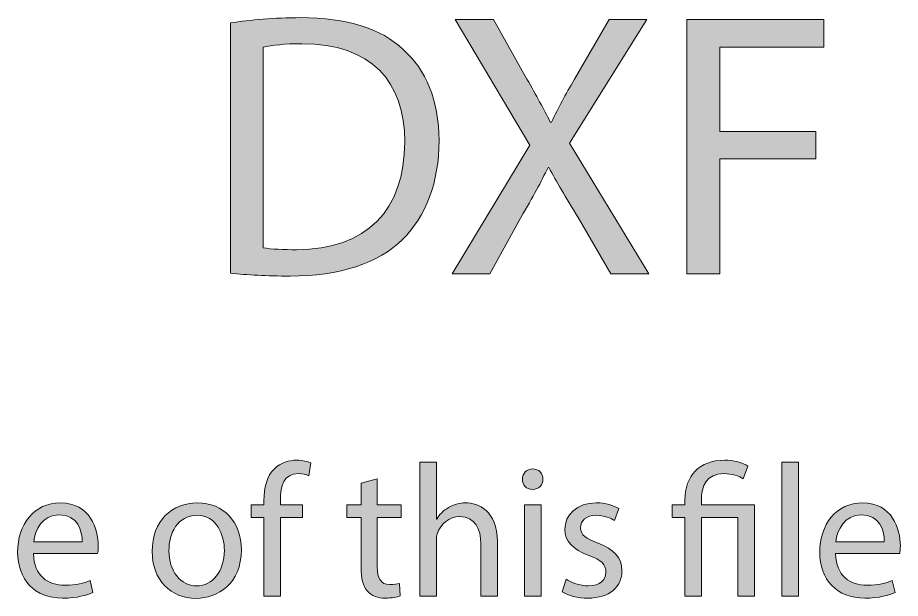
# Model space of a CAD drawing. Header units: inches. Extents: x 19 to 517, y 28 to 779.
# Drawn here: x 204.8 to 289, y 722.4 to 777.8 of the extents above; entities that cross this region are included whole.
import ezdxf

# ---------------------------------------------------------------- set-up
doc = ezdxf.new("R2010")
doc.units = ezdxf.units.IN
doc.header["$MEASUREMENT"] = 0
doc.layers.add('Layer 1', color=7, linetype='Continuous')

# ---------------------------------------------------------------- blocks, each defined once
blk = doc.blocks.new('block 768')
at = {"layer": 'Layer 1', "lineweight": 0}
blk.add_open_spline([(225.116, 777.298), (227.024, 777.586), (229.291, 777.802), (231.775, 777.802), (236.274, 777.802), (239.478, 776.758), (241.602, 774.778), (243.761, 772.798), (245.021, 769.991), (245.021, 766.067), (245.021, 762.108), (243.798, 758.868), (241.529, 756.636), (239.262, 754.369), (235.518, 753.145), (230.803, 753.145), (228.571, 753.145), (226.699, 753.253), (225.116, 753.433), (225.116, 753.433), (225.116, 777.298), (225.116, 777.298)], degree=3, knots=[0, 0, 0, 0, 1, 1, 1, 2, 2, 2, 3, 3, 3, 4, 4, 4, 5, 5, 5, 6, 6, 6, 7, 7, 7, 7], dxfattribs=at)
blk = doc.blocks.new('block 769')
at = {"layer": 'Layer 1', "lineweight": 0}
blk.add_open_spline([(228.247, 755.845), (229.039, 755.701), (230.191, 755.665), (231.415, 755.665), (238.11, 755.665), (241.746, 759.408), (241.746, 765.959), (241.781, 771.683), (238.542, 775.318), (231.919, 775.318), (230.299, 775.318), (229.075, 775.174), (228.247, 774.994), (228.247, 774.994), (228.247, 755.845), (228.247, 755.845)], degree=3, knots=[0, 0, 0, 0, 1, 1, 1, 2, 2, 2, 3, 3, 3, 4, 4, 4, 5, 5, 5, 5], dxfattribs=at)
blk = doc.blocks.new('block 770')
at = {"layer": 'Layer 1', "true_color": 0x231f20}
h = blk.add_hatch(color=250, dxfattribs=at)
h.dxf.hatch_style = 2
edge = h.paths.add_edge_path()
edge.add_spline(control_points=[(225.116, 777.298), (227.024, 777.586), (229.291, 777.802), (231.775, 777.802), (236.274, 777.802), (239.478, 776.758), (241.602, 774.778), (243.761, 772.798), (245.021, 769.991), (245.021, 766.067), (245.021, 762.108), (243.798, 758.868), (241.529, 756.636), (239.262, 754.369), (235.518, 753.145), (230.803, 753.145), (228.571, 753.145), (226.699, 753.253), (225.116, 753.433), (225.116, 753.433), (225.116, 777.298), (225.116, 777.298)], knot_values=[0, 0, 0, 0, 1, 1, 1, 2, 2, 2, 3, 3, 3, 4, 4, 4, 5, 5, 5, 6, 6, 6, 7, 7, 7, 7], degree=3, periodic=1)
edge = h.paths.add_edge_path()
edge.add_spline(control_points=[(228.247, 755.845), (229.039, 755.701), (230.191, 755.665), (231.415, 755.665), (238.11, 755.665), (241.746, 759.408), (241.746, 765.959), (241.781, 771.683), (238.542, 775.318), (231.919, 775.318), (230.299, 775.318), (229.075, 775.174), (228.247, 774.994), (228.247, 774.994), (228.247, 755.845), (228.247, 755.845)], knot_values=[0, 0, 0, 0, 1, 1, 1, 2, 2, 2, 3, 3, 3, 4, 4, 4, 5, 5, 5, 5], degree=3, periodic=1)
at = {"layer": 'Layer 1', "lineweight": 0}
for points, knots in [([(225.116, 777.298), (227.024, 777.586), (229.291, 777.802), (231.775, 777.802), (236.274, 777.802), (239.478, 776.758), (241.602, 774.778), (243.761, 772.798), (245.021, 769.991), (245.021, 766.067), (245.021, 762.108), (243.798, 758.868), (241.529, 756.636), (239.262, 754.369), (235.518, 753.145), (230.803, 753.145), (228.571, 753.145), (226.699, 753.253), (225.116, 753.433), (225.116, 753.433), (225.116, 777.298), (225.116, 777.298)], [0, 0, 0, 0, 1, 1, 1, 2, 2, 2, 3, 3, 3, 4, 4, 4, 5, 5, 5, 6, 6, 6, 7, 7, 7, 7]), ([(228.247, 755.845), (229.039, 755.701), (230.191, 755.665), (231.415, 755.665), (238.11, 755.665), (241.746, 759.408), (241.746, 765.959), (241.781, 771.683), (238.542, 775.318), (231.919, 775.318), (230.299, 775.318), (229.075, 775.174), (228.247, 774.994), (228.247, 774.994), (228.247, 755.845), (228.247, 755.845)], [0, 0, 0, 0, 1, 1, 1, 2, 2, 2, 3, 3, 3, 4, 4, 4, 5, 5, 5, 5])]:
    blk.add_open_spline(points, degree=3, knots=knots, dxfattribs=at)
blk = doc.blocks.new('block 771')
at = {"layer": 'Layer 1', "lineweight": 0}
blk.add_open_spline([(261.402, 753.361), (261.402, 753.361), (258.306, 758.724), (258.306, 758.724), (257.047, 760.776), (256.255, 762.108), (255.499, 763.512), (255.499, 763.512), (255.427, 763.512), (255.427, 763.512), (254.743, 762.108), (254.059, 760.812), (252.799, 758.688), (252.799, 758.688), (249.883, 753.361), (249.883, 753.361), (249.883, 753.361), (246.284, 753.361), (246.284, 753.361), (246.284, 753.361), (253.699, 765.635), (253.699, 765.635), (253.699, 765.635), (246.572, 777.622), (246.572, 777.622), (246.572, 777.622), (250.207, 777.622), (250.207, 777.622), (250.207, 777.622), (253.411, 771.935), (253.411, 771.935), (254.311, 770.351), (254.995, 769.127), (255.643, 767.831), (255.643, 767.831), (255.751, 767.831), (255.751, 767.831), (256.435, 769.271), (257.047, 770.387), (257.946, 771.935), (257.946, 771.935), (261.258, 777.622), (261.258, 777.622), (261.258, 777.622), (264.858, 777.622), (264.858, 777.622), (264.858, 777.622), (257.478, 765.815), (257.478, 765.815), (257.478, 765.815), (265.037, 753.361), (265.037, 753.361), (265.037, 753.361), (261.402, 753.361), (261.402, 753.361)], degree=3, knots=[0, 0, 0, 0, 1, 1, 1, 2, 2, 2, 3, 3, 3, 4, 4, 4, 5, 5, 5, 6, 6, 6, 7, 7, 7, 8, 8, 8, 9, 9, 9, 10, 10, 10, 11, 11, 11, 12, 12, 12, 13, 13, 13, 14, 14, 14, 15, 15, 15, 16, 16, 16, 17, 17, 17, 18, 18, 18, 18], dxfattribs=at)
blk = doc.blocks.new('block 772')
at = {"layer": 'Layer 1', "true_color": 0x231f20}
h = blk.add_hatch(color=250, dxfattribs=at)
h.dxf.hatch_style = 2
edge = h.paths.add_edge_path()
edge.add_spline(control_points=[(261.402, 753.361), (261.402, 753.361), (258.306, 758.724), (258.306, 758.724), (257.047, 760.776), (256.255, 762.108), (255.499, 763.512), (255.499, 763.512), (255.427, 763.512), (255.427, 763.512), (254.743, 762.108), (254.059, 760.812), (252.799, 758.688), (252.799, 758.688), (249.883, 753.361), (249.883, 753.361), (249.883, 753.361), (246.284, 753.361), (246.284, 753.361), (246.284, 753.361), (253.699, 765.635), (253.699, 765.635), (253.699, 765.635), (246.572, 777.622), (246.572, 777.622), (246.572, 777.622), (250.207, 777.622), (250.207, 777.622), (250.207, 777.622), (253.411, 771.935), (253.411, 771.935), (254.311, 770.351), (254.995, 769.127), (255.643, 767.831), (255.643, 767.831), (255.751, 767.831), (255.751, 767.831), (256.435, 769.271), (257.047, 770.387), (257.946, 771.935), (257.946, 771.935), (261.258, 777.622), (261.258, 777.622), (261.258, 777.622), (264.858, 777.622), (264.858, 777.622), (264.858, 777.622), (257.478, 765.815), (257.478, 765.815), (257.478, 765.815), (265.037, 753.361), (265.037, 753.361), (265.037, 753.361), (261.402, 753.361), (261.402, 753.361)], knot_values=[0, 0, 0, 0, 1, 1, 1, 2, 2, 2, 3, 3, 3, 4, 4, 4, 5, 5, 5, 6, 6, 6, 7, 7, 7, 8, 8, 8, 9, 9, 9, 10, 10, 10, 11, 11, 11, 12, 12, 12, 13, 13, 13, 14, 14, 14, 15, 15, 15, 16, 16, 16, 17, 17, 17, 18, 18, 18, 18], degree=3, periodic=1)
at = {"layer": 'Layer 1', "lineweight": 0}
blk.add_open_spline([(261.402, 753.361), (261.402, 753.361), (258.306, 758.724), (258.306, 758.724), (257.047, 760.776), (256.255, 762.108), (255.499, 763.512), (255.499, 763.512), (255.427, 763.512), (255.427, 763.512), (254.743, 762.108), (254.059, 760.812), (252.799, 758.688), (252.799, 758.688), (249.883, 753.361), (249.883, 753.361), (249.883, 753.361), (246.284, 753.361), (246.284, 753.361), (246.284, 753.361), (253.699, 765.635), (253.699, 765.635), (253.699, 765.635), (246.572, 777.622), (246.572, 777.622), (246.572, 777.622), (250.207, 777.622), (250.207, 777.622), (250.207, 777.622), (253.411, 771.935), (253.411, 771.935), (254.311, 770.351), (254.995, 769.127), (255.643, 767.831), (255.643, 767.831), (255.751, 767.831), (255.751, 767.831), (256.435, 769.271), (257.047, 770.387), (257.946, 771.935), (257.946, 771.935), (261.258, 777.622), (261.258, 777.622), (261.258, 777.622), (264.858, 777.622), (264.858, 777.622), (264.858, 777.622), (257.478, 765.815), (257.478, 765.815), (257.478, 765.815), (265.037, 753.361), (265.037, 753.361), (265.037, 753.361), (261.402, 753.361), (261.402, 753.361)], degree=3, knots=[0, 0, 0, 0, 1, 1, 1, 2, 2, 2, 3, 3, 3, 4, 4, 4, 5, 5, 5, 6, 6, 6, 7, 7, 7, 8, 8, 8, 9, 9, 9, 10, 10, 10, 11, 11, 11, 12, 12, 12, 13, 13, 13, 14, 14, 14, 15, 15, 15, 16, 16, 16, 17, 17, 17, 18, 18, 18, 18], dxfattribs=at)
blk = doc.blocks.new('block 773')
at = {"layer": 'Layer 1', "lineweight": 0}
blk.add_lwpolyline([(268.676, 777.622), (281.742, 777.622), (281.742, 774.994), (271.807, 774.994), (271.807, 766.931), (280.986, 766.931), (280.986, 764.339), (271.807, 764.339), (271.807, 753.361), (268.676, 753.361), (268.676, 777.622)], dxfattribs=at)
blk = doc.blocks.new('block 774')
at = {"layer": 'Layer 1', "true_color": 0x231f20}
h = blk.add_hatch(color=250, dxfattribs=at)
h.dxf.hatch_style = 2
h.paths.add_polyline_path([(268.676, 777.622), (281.742, 777.622), (281.742, 774.994), (271.807, 774.994), (271.807, 766.931), (280.986, 766.931), (280.986, 764.339), (271.807, 764.339), (271.807, 753.361), (268.676, 753.361)])
at = {"layer": 'Layer 1', "lineweight": 0}
blk.add_lwpolyline([(268.676, 777.622), (281.742, 777.622), (281.742, 774.994), (271.807, 774.994), (271.807, 766.931), (280.986, 766.931), (280.986, 764.339), (271.807, 764.339), (271.807, 753.361), (268.676, 753.361), (268.676, 777.622), (268.676, 777.622)], dxfattribs=at)
blk = doc.blocks.new('block 846')
at = {"layer": 'Layer 1', "lineweight": 0}
blk.add_open_spline([(206.319, 726.669), (206.355, 724.527), (207.723, 723.645), (209.308, 723.645), (210.442, 723.645), (211.126, 723.842), (211.72, 724.095), (211.72, 724.095), (211.99, 722.96), (211.99, 722.96), (211.432, 722.708), (210.478, 722.42), (209.091, 722.42), (206.409, 722.42), (204.806, 724.185), (204.806, 726.813), (204.806, 729.442), (206.355, 731.513), (208.894, 731.513), (211.738, 731.513), (212.495, 729.01), (212.495, 727.408), (212.495, 727.083), (212.459, 726.832), (212.441, 726.669), (212.441, 726.669), (206.319, 726.669), (206.319, 726.669)], degree=3, knots=[0, 0, 0, 0, 1, 1, 1, 2, 2, 2, 3, 3, 3, 4, 4, 4, 5, 5, 5, 6, 6, 6, 7, 7, 7, 8, 8, 8, 9, 9, 9, 9], dxfattribs=at)
blk = doc.blocks.new('block 847')
at = {"layer": 'Layer 1', "lineweight": 0}
blk.add_open_spline([(210.964, 727.804), (210.982, 728.812), (210.55, 730.378), (208.768, 730.378), (207.165, 730.378), (206.463, 728.902), (206.337, 727.804), (206.337, 727.804), (210.964, 727.804), (210.964, 727.804)], degree=3, knots=[0, 0, 0, 0, 1, 1, 1, 2, 2, 2, 3, 3, 3, 3], dxfattribs=at)
blk = doc.blocks.new('block 848')
at = {"layer": 'Layer 1', "true_color": 0x231f20}
h = blk.add_hatch(color=250, dxfattribs=at)
h.dxf.hatch_style = 2
edge = h.paths.add_edge_path()
edge.add_spline(control_points=[(206.319, 726.669), (206.355, 724.527), (207.723, 723.645), (209.308, 723.645), (210.442, 723.645), (211.126, 723.842), (211.72, 724.095), (211.72, 724.095), (211.99, 722.96), (211.99, 722.96), (211.432, 722.708), (210.478, 722.42), (209.091, 722.42), (206.409, 722.42), (204.806, 724.185), (204.806, 726.813), (204.806, 729.442), (206.355, 731.513), (208.894, 731.513), (211.738, 731.513), (212.495, 729.01), (212.495, 727.408), (212.495, 727.083), (212.459, 726.832), (212.441, 726.669), (212.441, 726.669), (206.319, 726.669), (206.319, 726.669)], knot_values=[0, 0, 0, 0, 1, 1, 1, 2, 2, 2, 3, 3, 3, 4, 4, 4, 5, 5, 5, 6, 6, 6, 7, 7, 7, 8, 8, 8, 9, 9, 9, 9], degree=3, periodic=1)
edge = h.paths.add_edge_path()
edge.add_spline(control_points=[(210.964, 727.804), (210.982, 728.812), (210.55, 730.378), (208.768, 730.378), (207.165, 730.378), (206.463, 728.902), (206.337, 727.804), (206.337, 727.804), (210.964, 727.804), (210.964, 727.804)], knot_values=[0, 0, 0, 0, 1, 1, 1, 2, 2, 2, 3, 3, 3, 3], degree=3, periodic=1)
at = {"layer": 'Layer 1', "lineweight": 0}
for points, knots in [([(206.319, 726.669), (206.355, 724.527), (207.723, 723.645), (209.308, 723.645), (210.442, 723.645), (211.126, 723.842), (211.72, 724.095), (211.72, 724.095), (211.99, 722.96), (211.99, 722.96), (211.432, 722.708), (210.478, 722.42), (209.091, 722.42), (206.409, 722.42), (204.806, 724.185), (204.806, 726.813), (204.806, 729.442), (206.355, 731.513), (208.894, 731.513), (211.738, 731.513), (212.495, 729.01), (212.495, 727.408), (212.495, 727.083), (212.459, 726.832), (212.441, 726.669), (212.441, 726.669), (206.319, 726.669), (206.319, 726.669)], [0, 0, 0, 0, 1, 1, 1, 2, 2, 2, 3, 3, 3, 4, 4, 4, 5, 5, 5, 6, 6, 6, 7, 7, 7, 8, 8, 8, 9, 9, 9, 9]), ([(210.964, 727.804), (210.982, 728.812), (210.55, 730.378), (208.768, 730.378), (207.165, 730.378), (206.463, 728.902), (206.337, 727.804), (206.337, 727.804), (210.964, 727.804), (210.964, 727.804)], [0, 0, 0, 0, 1, 1, 1, 2, 2, 2, 3, 3, 3, 3])]:
    blk.add_open_spline(points, degree=3, knots=knots, dxfattribs=at)
blk = doc.blocks.new('block 849')
at = {"layer": 'Layer 1', "lineweight": 0}
blk.add_open_spline([(226.157, 727.029), (226.157, 723.807), (223.924, 722.402), (221.818, 722.402), (219.459, 722.402), (217.64, 724.13), (217.64, 726.885), (217.64, 729.802), (219.549, 731.513), (221.962, 731.513), (224.464, 731.513), (226.157, 729.694), (226.157, 727.029)], degree=3, knots=[0, 0, 0, 0, 1, 1, 1, 2, 2, 2, 3, 3, 3, 4, 4, 4, 4], dxfattribs=at)
blk = doc.blocks.new('block 850')
at = {"layer": 'Layer 1', "lineweight": 0}
blk.add_open_spline([(219.243, 726.939), (219.243, 725.031), (220.341, 723.59), (221.89, 723.59), (223.402, 723.59), (224.536, 725.013), (224.536, 726.976), (224.536, 728.452), (223.798, 730.324), (221.925, 730.324), (220.053, 730.324), (219.243, 728.596), (219.243, 726.939)], degree=3, knots=[0, 0, 0, 0, 1, 1, 1, 2, 2, 2, 3, 3, 3, 4, 4, 4, 4], dxfattribs=at)
blk = doc.blocks.new('block 851')
at = {"layer": 'Layer 1', "true_color": 0x231f20}
h = blk.add_hatch(color=250, dxfattribs=at)
h.dxf.hatch_style = 2
edge = h.paths.add_edge_path()
edge.add_spline(control_points=[(226.157, 727.029), (226.157, 723.807), (223.924, 722.402), (221.818, 722.402), (219.459, 722.402), (217.64, 724.13), (217.64, 726.885), (217.64, 729.802), (219.549, 731.513), (221.962, 731.513), (224.464, 731.513), (226.157, 729.694), (226.157, 727.029)], knot_values=[0, 0, 0, 0, 1, 1, 1, 2, 2, 2, 3, 3, 3, 4, 4, 4, 4], degree=3, periodic=1)
edge = h.paths.add_edge_path()
edge.add_spline(control_points=[(219.243, 726.939), (219.243, 725.031), (220.341, 723.59), (221.89, 723.59), (223.402, 723.59), (224.536, 725.013), (224.536, 726.976), (224.536, 728.452), (223.798, 730.324), (221.925, 730.324), (220.053, 730.324), (219.243, 728.596), (219.243, 726.939)], knot_values=[0, 0, 0, 0, 1, 1, 1, 2, 2, 2, 3, 3, 3, 4, 4, 4, 4], degree=3, periodic=1)
at = {"layer": 'Layer 1', "lineweight": 0}
for points in [[(226.157, 727.029), (226.157, 723.807), (223.924, 722.402), (221.818, 722.402), (219.459, 722.402), (217.64, 724.13), (217.64, 726.885), (217.64, 729.802), (219.549, 731.513), (221.962, 731.513), (224.464, 731.513), (226.157, 729.694), (226.157, 727.029)], [(219.243, 726.939), (219.243, 725.031), (220.341, 723.59), (221.89, 723.59), (223.402, 723.59), (224.536, 725.013), (224.536, 726.976), (224.536, 728.452), (223.798, 730.324), (221.925, 730.324), (220.053, 730.324), (219.243, 728.596), (219.243, 726.939)]]:
    blk.add_open_spline(points, degree=3, knots=[0, 0, 0, 0, 1, 1, 1, 2, 2, 2, 3, 3, 3, 4, 4, 4, 4], dxfattribs=at)
blk = doc.blocks.new('block 852')
at = {"layer": 'Layer 1', "lineweight": 0}
blk.add_open_spline([(228.315, 722.6), (228.315, 722.6), (228.315, 730.108), (228.315, 730.108), (228.315, 730.108), (227.09, 730.108), (227.09, 730.108), (227.09, 730.108), (227.09, 731.315), (227.09, 731.315), (227.09, 731.315), (228.315, 731.315), (228.315, 731.315), (228.315, 731.315), (228.315, 731.729), (228.315, 731.729), (228.315, 732.953), (228.585, 734.069), (229.323, 734.772), (229.917, 735.348), (230.709, 735.582), (231.447, 735.582), (232.006, 735.582), (232.492, 735.456), (232.798, 735.33), (232.798, 735.33), (232.582, 734.105), (232.582, 734.105), (232.348, 734.213), (232.024, 734.304), (231.573, 734.304), (230.223, 734.304), (229.881, 733.115), (229.881, 731.783), (229.881, 731.783), (229.881, 731.315), (229.881, 731.315), (229.881, 731.315), (231.987, 731.315), (231.987, 731.315), (231.987, 731.315), (231.987, 730.108), (231.987, 730.108), (231.987, 730.108), (229.881, 730.108), (229.881, 730.108), (229.881, 730.108), (229.881, 722.6), (229.881, 722.6), (229.881, 722.6), (228.315, 722.6), (228.315, 722.6)], degree=3, knots=[0, 0, 0, 0, 1, 1, 1, 2, 2, 2, 3, 3, 3, 4, 4, 4, 5, 5, 5, 6, 6, 6, 7, 7, 7, 8, 8, 8, 9, 9, 9, 10, 10, 10, 11, 11, 11, 12, 12, 12, 13, 13, 13, 14, 14, 14, 15, 15, 15, 16, 16, 16, 17, 17, 17, 17], dxfattribs=at)
blk = doc.blocks.new('block 853')
at = {"layer": 'Layer 1', "true_color": 0x231f20}
h = blk.add_hatch(color=250, dxfattribs=at)
h.dxf.hatch_style = 2
edge = h.paths.add_edge_path()
edge.add_spline(control_points=[(228.315, 722.6), (228.315, 722.6), (228.315, 730.108), (228.315, 730.108), (228.315, 730.108), (227.09, 730.108), (227.09, 730.108), (227.09, 730.108), (227.09, 731.315), (227.09, 731.315), (227.09, 731.315), (228.315, 731.315), (228.315, 731.315), (228.315, 731.315), (228.315, 731.729), (228.315, 731.729), (228.315, 732.953), (228.585, 734.069), (229.323, 734.772), (229.917, 735.348), (230.709, 735.582), (231.447, 735.582), (232.006, 735.582), (232.492, 735.456), (232.798, 735.33), (232.798, 735.33), (232.582, 734.105), (232.582, 734.105), (232.348, 734.213), (232.024, 734.304), (231.573, 734.304), (230.223, 734.304), (229.881, 733.115), (229.881, 731.783), (229.881, 731.783), (229.881, 731.315), (229.881, 731.315), (229.881, 731.315), (231.987, 731.315), (231.987, 731.315), (231.987, 731.315), (231.987, 730.108), (231.987, 730.108), (231.987, 730.108), (229.881, 730.108), (229.881, 730.108), (229.881, 730.108), (229.881, 722.6), (229.881, 722.6), (229.881, 722.6), (228.315, 722.6), (228.315, 722.6)], knot_values=[0, 0, 0, 0, 1, 1, 1, 2, 2, 2, 3, 3, 3, 4, 4, 4, 5, 5, 5, 6, 6, 6, 7, 7, 7, 8, 8, 8, 9, 9, 9, 10, 10, 10, 11, 11, 11, 12, 12, 12, 13, 13, 13, 14, 14, 14, 15, 15, 15, 16, 16, 16, 17, 17, 17, 17], degree=3, periodic=1)
at = {"layer": 'Layer 1', "lineweight": 0}
blk.add_open_spline([(228.315, 722.6), (228.315, 722.6), (228.315, 730.108), (228.315, 730.108), (228.315, 730.108), (227.09, 730.108), (227.09, 730.108), (227.09, 730.108), (227.09, 731.315), (227.09, 731.315), (227.09, 731.315), (228.315, 731.315), (228.315, 731.315), (228.315, 731.315), (228.315, 731.729), (228.315, 731.729), (228.315, 732.953), (228.585, 734.069), (229.323, 734.772), (229.917, 735.348), (230.709, 735.582), (231.447, 735.582), (232.006, 735.582), (232.492, 735.456), (232.798, 735.33), (232.798, 735.33), (232.582, 734.105), (232.582, 734.105), (232.348, 734.213), (232.024, 734.304), (231.573, 734.304), (230.223, 734.304), (229.881, 733.115), (229.881, 731.783), (229.881, 731.783), (229.881, 731.315), (229.881, 731.315), (229.881, 731.315), (231.987, 731.315), (231.987, 731.315), (231.987, 731.315), (231.987, 730.108), (231.987, 730.108), (231.987, 730.108), (229.881, 730.108), (229.881, 730.108), (229.881, 730.108), (229.881, 722.6), (229.881, 722.6), (229.881, 722.6), (228.315, 722.6), (228.315, 722.6)], degree=3, knots=[0, 0, 0, 0, 1, 1, 1, 2, 2, 2, 3, 3, 3, 4, 4, 4, 5, 5, 5, 6, 6, 6, 7, 7, 7, 8, 8, 8, 9, 9, 9, 10, 10, 10, 11, 11, 11, 12, 12, 12, 13, 13, 13, 14, 14, 14, 15, 15, 15, 16, 16, 16, 17, 17, 17, 17], dxfattribs=at)
blk = doc.blocks.new('block 854')
at = {"layer": 'Layer 1', "lineweight": 0}
blk.add_open_spline([(239.133, 733.817), (239.133, 733.817), (239.133, 731.315), (239.133, 731.315), (239.133, 731.315), (241.402, 731.315), (241.402, 731.315), (241.402, 731.315), (241.402, 730.108), (241.402, 730.108), (241.402, 730.108), (239.133, 730.108), (239.133, 730.108), (239.133, 730.108), (239.133, 725.409), (239.133, 725.409), (239.133, 724.329), (239.439, 723.716), (240.321, 723.716), (240.735, 723.716), (241.041, 723.77), (241.239, 723.825), (241.239, 723.825), (241.311, 722.636), (241.311, 722.636), (241.006, 722.51), (240.519, 722.42), (239.907, 722.42), (239.169, 722.42), (238.575, 722.654), (238.196, 723.086), (237.746, 723.554), (237.584, 724.329), (237.584, 725.355), (237.584, 725.355), (237.584, 730.108), (237.584, 730.108), (237.584, 730.108), (236.234, 730.108), (236.234, 730.108), (236.234, 730.108), (236.234, 731.315), (236.234, 731.315), (236.234, 731.315), (237.584, 731.315), (237.584, 731.315), (237.584, 731.315), (237.584, 733.403), (237.584, 733.403), (237.584, 733.403), (239.133, 733.817), (239.133, 733.817)], degree=3, knots=[0, 0, 0, 0, 1, 1, 1, 2, 2, 2, 3, 3, 3, 4, 4, 4, 5, 5, 5, 6, 6, 6, 7, 7, 7, 8, 8, 8, 9, 9, 9, 10, 10, 10, 11, 11, 11, 12, 12, 12, 13, 13, 13, 14, 14, 14, 15, 15, 15, 16, 16, 16, 17, 17, 17, 17], dxfattribs=at)
blk = doc.blocks.new('block 855')
at = {"layer": 'Layer 1', "true_color": 0x231f20}
h = blk.add_hatch(color=250, dxfattribs=at)
h.dxf.hatch_style = 2
edge = h.paths.add_edge_path()
edge.add_spline(control_points=[(239.133, 733.817), (239.133, 733.817), (239.133, 731.315), (239.133, 731.315), (239.133, 731.315), (241.402, 731.315), (241.402, 731.315), (241.402, 731.315), (241.402, 730.108), (241.402, 730.108), (241.402, 730.108), (239.133, 730.108), (239.133, 730.108), (239.133, 730.108), (239.133, 725.409), (239.133, 725.409), (239.133, 724.329), (239.439, 723.716), (240.321, 723.716), (240.735, 723.716), (241.041, 723.77), (241.239, 723.825), (241.239, 723.825), (241.311, 722.636), (241.311, 722.636), (241.006, 722.51), (240.519, 722.42), (239.907, 722.42), (239.169, 722.42), (238.575, 722.654), (238.196, 723.086), (237.746, 723.554), (237.584, 724.329), (237.584, 725.355), (237.584, 725.355), (237.584, 730.108), (237.584, 730.108), (237.584, 730.108), (236.234, 730.108), (236.234, 730.108), (236.234, 730.108), (236.234, 731.315), (236.234, 731.315), (236.234, 731.315), (237.584, 731.315), (237.584, 731.315), (237.584, 731.315), (237.584, 733.403), (237.584, 733.403), (237.584, 733.403), (239.133, 733.817), (239.133, 733.817)], knot_values=[0, 0, 0, 0, 1, 1, 1, 2, 2, 2, 3, 3, 3, 4, 4, 4, 5, 5, 5, 6, 6, 6, 7, 7, 7, 8, 8, 8, 9, 9, 9, 10, 10, 10, 11, 11, 11, 12, 12, 12, 13, 13, 13, 14, 14, 14, 15, 15, 15, 16, 16, 16, 17, 17, 17, 17], degree=3, periodic=1)
at = {"layer": 'Layer 1', "lineweight": 0}
blk.add_open_spline([(239.133, 733.817), (239.133, 733.817), (239.133, 731.315), (239.133, 731.315), (239.133, 731.315), (241.402, 731.315), (241.402, 731.315), (241.402, 731.315), (241.402, 730.108), (241.402, 730.108), (241.402, 730.108), (239.133, 730.108), (239.133, 730.108), (239.133, 730.108), (239.133, 725.409), (239.133, 725.409), (239.133, 724.329), (239.439, 723.716), (240.321, 723.716), (240.735, 723.716), (241.041, 723.77), (241.239, 723.825), (241.239, 723.825), (241.311, 722.636), (241.311, 722.636), (241.006, 722.51), (240.519, 722.42), (239.907, 722.42), (239.169, 722.42), (238.575, 722.654), (238.196, 723.086), (237.746, 723.554), (237.584, 724.329), (237.584, 725.355), (237.584, 725.355), (237.584, 730.108), (237.584, 730.108), (237.584, 730.108), (236.234, 730.108), (236.234, 730.108), (236.234, 730.108), (236.234, 731.315), (236.234, 731.315), (236.234, 731.315), (237.584, 731.315), (237.584, 731.315), (237.584, 731.315), (237.584, 733.403), (237.584, 733.403), (237.584, 733.403), (239.133, 733.817), (239.133, 733.817)], degree=3, knots=[0, 0, 0, 0, 1, 1, 1, 2, 2, 2, 3, 3, 3, 4, 4, 4, 5, 5, 5, 6, 6, 6, 7, 7, 7, 8, 8, 8, 9, 9, 9, 10, 10, 10, 11, 11, 11, 12, 12, 12, 13, 13, 13, 14, 14, 14, 15, 15, 15, 16, 16, 16, 17, 17, 17, 17], dxfattribs=at)
blk = doc.blocks.new('block 856')
at = {"layer": 'Layer 1', "lineweight": 0}
blk.add_open_spline([(243.182, 735.384), (243.182, 735.384), (244.767, 735.384), (244.767, 735.384), (244.767, 735.384), (244.767, 729.946), (244.767, 729.946), (244.767, 729.946), (244.803, 729.946), (244.803, 729.946), (245.055, 730.396), (245.451, 730.792), (245.937, 731.062), (246.405, 731.333), (246.964, 731.513), (247.557, 731.513), (248.728, 731.513), (250.6, 730.792), (250.6, 727.786), (250.6, 727.786), (250.6, 722.6), (250.6, 722.6), (250.6, 722.6), (249.016, 722.6), (249.016, 722.6), (249.016, 722.6), (249.016, 727.605), (249.016, 727.605), (249.016, 729.01), (248.494, 730.198), (246.999, 730.198), (245.973, 730.198), (245.163, 729.478), (244.875, 728.614), (244.785, 728.398), (244.767, 728.164), (244.767, 727.858), (244.767, 727.858), (244.767, 722.6), (244.767, 722.6), (244.767, 722.6), (243.182, 722.6), (243.182, 722.6), (243.182, 722.6), (243.182, 735.384), (243.182, 735.384)], degree=3, knots=[0, 0, 0, 0, 1, 1, 1, 2, 2, 2, 3, 3, 3, 4, 4, 4, 5, 5, 5, 6, 6, 6, 7, 7, 7, 8, 8, 8, 9, 9, 9, 10, 10, 10, 11, 11, 11, 12, 12, 12, 13, 13, 13, 14, 14, 14, 15, 15, 15, 15], dxfattribs=at)
blk = doc.blocks.new('block 857')
at = {"layer": 'Layer 1', "true_color": 0x231f20}
h = blk.add_hatch(color=250, dxfattribs=at)
h.dxf.hatch_style = 2
edge = h.paths.add_edge_path()
edge.add_spline(control_points=[(243.182, 735.384), (243.182, 735.384), (244.767, 735.384), (244.767, 735.384), (244.767, 735.384), (244.767, 729.946), (244.767, 729.946), (244.767, 729.946), (244.803, 729.946), (244.803, 729.946), (245.055, 730.396), (245.451, 730.792), (245.937, 731.062), (246.405, 731.333), (246.964, 731.513), (247.557, 731.513), (248.728, 731.513), (250.6, 730.792), (250.6, 727.786), (250.6, 727.786), (250.6, 722.6), (250.6, 722.6), (250.6, 722.6), (249.016, 722.6), (249.016, 722.6), (249.016, 722.6), (249.016, 727.605), (249.016, 727.605), (249.016, 729.01), (248.494, 730.198), (246.999, 730.198), (245.973, 730.198), (245.163, 729.478), (244.875, 728.614), (244.785, 728.398), (244.767, 728.164), (244.767, 727.858), (244.767, 727.858), (244.767, 722.6), (244.767, 722.6), (244.767, 722.6), (243.182, 722.6), (243.182, 722.6), (243.182, 722.6), (243.182, 735.384), (243.182, 735.384)], knot_values=[0, 0, 0, 0, 1, 1, 1, 2, 2, 2, 3, 3, 3, 4, 4, 4, 5, 5, 5, 6, 6, 6, 7, 7, 7, 8, 8, 8, 9, 9, 9, 10, 10, 10, 11, 11, 11, 12, 12, 12, 13, 13, 13, 14, 14, 14, 15, 15, 15, 15], degree=3, periodic=1)
at = {"layer": 'Layer 1', "lineweight": 0}
blk.add_open_spline([(243.182, 735.384), (243.182, 735.384), (244.767, 735.384), (244.767, 735.384), (244.767, 735.384), (244.767, 729.946), (244.767, 729.946), (244.767, 729.946), (244.803, 729.946), (244.803, 729.946), (245.055, 730.396), (245.451, 730.792), (245.937, 731.062), (246.405, 731.333), (246.964, 731.513), (247.557, 731.513), (248.728, 731.513), (250.6, 730.792), (250.6, 727.786), (250.6, 727.786), (250.6, 722.6), (250.6, 722.6), (250.6, 722.6), (249.016, 722.6), (249.016, 722.6), (249.016, 722.6), (249.016, 727.605), (249.016, 727.605), (249.016, 729.01), (248.494, 730.198), (246.999, 730.198), (245.973, 730.198), (245.163, 729.478), (244.875, 728.614), (244.785, 728.398), (244.767, 728.164), (244.767, 727.858), (244.767, 727.858), (244.767, 722.6), (244.767, 722.6), (244.767, 722.6), (243.182, 722.6), (243.182, 722.6), (243.182, 722.6), (243.182, 735.384), (243.182, 735.384)], degree=3, knots=[0, 0, 0, 0, 1, 1, 1, 2, 2, 2, 3, 3, 3, 4, 4, 4, 5, 5, 5, 6, 6, 6, 7, 7, 7, 8, 8, 8, 9, 9, 9, 10, 10, 10, 11, 11, 11, 12, 12, 12, 13, 13, 13, 14, 14, 14, 15, 15, 15, 15], dxfattribs=at)
blk = doc.blocks.new('block 858')
at = {"layer": 'Layer 1', "lineweight": 0}
blk.add_open_spline([(254.937, 733.763), (254.955, 733.223), (254.558, 732.791), (253.928, 732.791), (253.37, 732.791), (252.974, 733.223), (252.974, 733.763), (252.974, 734.322), (253.388, 734.754), (253.964, 734.754), (254.558, 734.754), (254.937, 734.322), (254.937, 733.763)], degree=3, knots=[0, 0, 0, 0, 1, 1, 1, 2, 2, 2, 3, 3, 3, 4, 4, 4, 4], dxfattribs=at)
blk = doc.blocks.new('block 859')
at = {"layer": 'Layer 1', "lineweight": 0}
blk.add_lwpolyline([(253.172, 722.6), (253.172, 731.315), (254.756, 731.315), (254.756, 722.6), (253.172, 722.6)], dxfattribs=at)
blk = doc.blocks.new('block 860')
at = {"layer": 'Layer 1', "true_color": 0x231f20}
h = blk.add_hatch(color=250, dxfattribs=at)
h.dxf.hatch_style = 2
edge = h.paths.add_edge_path()
edge.add_spline(control_points=[(254.937, 733.763), (254.955, 733.223), (254.558, 732.791), (253.928, 732.791), (253.37, 732.791), (252.974, 733.223), (252.974, 733.763), (252.974, 734.322), (253.388, 734.754), (253.964, 734.754), (254.558, 734.754), (254.937, 734.322), (254.937, 733.763)], knot_values=[0, 0, 0, 0, 1, 1, 1, 2, 2, 2, 3, 3, 3, 4, 4, 4, 4], degree=3, periodic=1)
h.paths.add_polyline_path([(253.172, 722.6), (253.172, 731.315), (254.756, 731.315), (254.756, 722.6)])
at = {"layer": 'Layer 1', "lineweight": 0}
blk.add_lwpolyline([(253.172, 722.6), (253.172, 731.315), (254.756, 731.315), (254.756, 722.6), (253.172, 722.6), (253.172, 722.6)], dxfattribs=at)
blk.add_open_spline([(254.937, 733.763), (254.955, 733.223), (254.558, 732.791), (253.928, 732.791), (253.37, 732.791), (252.974, 733.223), (252.974, 733.763), (252.974, 734.322), (253.388, 734.754), (253.964, 734.754), (254.558, 734.754), (254.937, 734.322), (254.937, 733.763)], degree=3, knots=[0, 0, 0, 0, 1, 1, 1, 2, 2, 2, 3, 3, 3, 4, 4, 4, 4], dxfattribs=at)
blk = doc.blocks.new('block 861')
at = {"layer": 'Layer 1', "lineweight": 0}
blk.add_open_spline([(257.168, 724.221), (257.636, 723.915), (258.464, 723.59), (259.256, 723.59), (260.409, 723.59), (260.949, 724.166), (260.949, 724.887), (260.949, 725.643), (260.499, 726.057), (259.328, 726.489), (257.762, 727.047), (257.024, 727.912), (257.024, 728.956), (257.024, 730.36), (258.158, 731.513), (260.031, 731.513), (260.913, 731.513), (261.687, 731.261), (262.173, 730.973), (262.173, 730.973), (261.777, 729.82), (261.777, 729.82), (261.435, 730.036), (260.805, 730.324), (259.995, 730.324), (259.058, 730.324), (258.536, 729.784), (258.536, 729.136), (258.536, 728.416), (259.058, 728.092), (260.193, 727.66), (261.705, 727.083), (262.479, 726.327), (262.479, 725.031), (262.479, 723.5), (261.291, 722.42), (259.22, 722.42), (258.266, 722.42), (257.384, 722.654), (256.772, 723.014), (256.772, 723.014), (257.168, 724.221), (257.168, 724.221)], degree=3, knots=[0, 0, 0, 0, 1, 1, 1, 2, 2, 2, 3, 3, 3, 4, 4, 4, 5, 5, 5, 6, 6, 6, 7, 7, 7, 8, 8, 8, 9, 9, 9, 10, 10, 10, 11, 11, 11, 12, 12, 12, 13, 13, 13, 14, 14, 14, 14], dxfattribs=at)
blk = doc.blocks.new('block 862')
at = {"layer": 'Layer 1', "true_color": 0x231f20}
h = blk.add_hatch(color=250, dxfattribs=at)
h.dxf.hatch_style = 2
edge = h.paths.add_edge_path()
edge.add_spline(control_points=[(257.168, 724.221), (257.636, 723.915), (258.464, 723.59), (259.256, 723.59), (260.409, 723.59), (260.949, 724.166), (260.949, 724.887), (260.949, 725.643), (260.499, 726.057), (259.328, 726.489), (257.762, 727.047), (257.024, 727.912), (257.024, 728.956), (257.024, 730.36), (258.158, 731.513), (260.031, 731.513), (260.913, 731.513), (261.687, 731.261), (262.173, 730.973), (262.173, 730.973), (261.777, 729.82), (261.777, 729.82), (261.435, 730.036), (260.805, 730.324), (259.995, 730.324), (259.058, 730.324), (258.536, 729.784), (258.536, 729.136), (258.536, 728.416), (259.058, 728.092), (260.193, 727.66), (261.705, 727.083), (262.479, 726.327), (262.479, 725.031), (262.479, 723.5), (261.291, 722.42), (259.22, 722.42), (258.266, 722.42), (257.384, 722.654), (256.772, 723.014), (256.772, 723.014), (257.168, 724.221), (257.168, 724.221)], knot_values=[0, 0, 0, 0, 1, 1, 1, 2, 2, 2, 3, 3, 3, 4, 4, 4, 5, 5, 5, 6, 6, 6, 7, 7, 7, 8, 8, 8, 9, 9, 9, 10, 10, 10, 11, 11, 11, 12, 12, 12, 13, 13, 13, 14, 14, 14, 14], degree=3, periodic=1)
at = {"layer": 'Layer 1', "lineweight": 0}
blk.add_open_spline([(257.168, 724.221), (257.636, 723.915), (258.464, 723.59), (259.256, 723.59), (260.409, 723.59), (260.949, 724.166), (260.949, 724.887), (260.949, 725.643), (260.499, 726.057), (259.328, 726.489), (257.762, 727.047), (257.024, 727.912), (257.024, 728.956), (257.024, 730.36), (258.158, 731.513), (260.031, 731.513), (260.913, 731.513), (261.687, 731.261), (262.173, 730.973), (262.173, 730.973), (261.777, 729.82), (261.777, 729.82), (261.435, 730.036), (260.805, 730.324), (259.995, 730.324), (259.058, 730.324), (258.536, 729.784), (258.536, 729.136), (258.536, 728.416), (259.058, 728.092), (260.193, 727.66), (261.705, 727.083), (262.479, 726.327), (262.479, 725.031), (262.479, 723.5), (261.291, 722.42), (259.22, 722.42), (258.266, 722.42), (257.384, 722.654), (256.772, 723.014), (256.772, 723.014), (257.168, 724.221), (257.168, 724.221)], degree=3, knots=[0, 0, 0, 0, 1, 1, 1, 2, 2, 2, 3, 3, 3, 4, 4, 4, 5, 5, 5, 6, 6, 6, 7, 7, 7, 8, 8, 8, 9, 9, 9, 10, 10, 10, 11, 11, 11, 12, 12, 12, 13, 13, 13, 14, 14, 14, 14], dxfattribs=at)
blk = doc.blocks.new('block 863')
at = {"layer": 'Layer 1', "lineweight": 0}
blk.add_open_spline([(268.49, 722.6), (268.49, 722.6), (268.49, 730.108), (268.49, 730.108), (268.49, 730.108), (267.265, 730.108), (267.265, 730.108), (267.265, 730.108), (267.265, 731.315), (267.265, 731.315), (267.265, 731.315), (268.49, 731.315), (268.49, 731.315), (268.49, 731.315), (268.49, 731.783), (268.49, 731.783), (268.49, 734.087), (269.84, 735.582), (272.289, 735.582), (273.099, 735.582), (274.053, 735.33), (274.504, 735.006), (274.504, 735.006), (274.053, 733.799), (274.053, 733.799), (273.675, 734.069), (272.991, 734.304), (272.217, 734.304), (270.543, 734.304), (270.056, 733.133), (270.056, 731.747), (270.056, 731.747), (270.056, 731.315), (270.056, 731.315), (270.056, 731.315), (275.116, 731.315), (275.116, 731.315), (275.116, 731.315), (275.116, 722.6), (275.116, 722.6), (275.116, 722.6), (273.549, 722.6), (273.549, 722.6), (273.549, 722.6), (273.549, 730.108), (273.549, 730.108), (273.549, 730.108), (270.056, 730.108), (270.056, 730.108), (270.056, 730.108), (270.056, 722.6), (270.056, 722.6), (270.056, 722.6), (268.49, 722.6), (268.49, 722.6)], degree=3, knots=[0, 0, 0, 0, 1, 1, 1, 2, 2, 2, 3, 3, 3, 4, 4, 4, 5, 5, 5, 6, 6, 6, 7, 7, 7, 8, 8, 8, 9, 9, 9, 10, 10, 10, 11, 11, 11, 12, 12, 12, 13, 13, 13, 14, 14, 14, 15, 15, 15, 16, 16, 16, 17, 17, 17, 18, 18, 18, 18], dxfattribs=at)
blk = doc.blocks.new('block 864')
at = {"layer": 'Layer 1', "true_color": 0x231f20}
h = blk.add_hatch(color=250, dxfattribs=at)
h.dxf.hatch_style = 2
edge = h.paths.add_edge_path()
edge.add_spline(control_points=[(268.49, 722.6), (268.49, 722.6), (268.49, 730.108), (268.49, 730.108), (268.49, 730.108), (267.265, 730.108), (267.265, 730.108), (267.265, 730.108), (267.265, 731.315), (267.265, 731.315), (267.265, 731.315), (268.49, 731.315), (268.49, 731.315), (268.49, 731.315), (268.49, 731.783), (268.49, 731.783), (268.49, 734.087), (269.84, 735.582), (272.289, 735.582), (273.099, 735.582), (274.053, 735.33), (274.504, 735.006), (274.504, 735.006), (274.053, 733.799), (274.053, 733.799), (273.675, 734.069), (272.991, 734.304), (272.217, 734.304), (270.543, 734.304), (270.056, 733.133), (270.056, 731.747), (270.056, 731.747), (270.056, 731.315), (270.056, 731.315), (270.056, 731.315), (275.116, 731.315), (275.116, 731.315), (275.116, 731.315), (275.116, 722.6), (275.116, 722.6), (275.116, 722.6), (273.549, 722.6), (273.549, 722.6), (273.549, 722.6), (273.549, 730.108), (273.549, 730.108), (273.549, 730.108), (270.056, 730.108), (270.056, 730.108), (270.056, 730.108), (270.056, 722.6), (270.056, 722.6), (270.056, 722.6), (268.49, 722.6), (268.49, 722.6)], knot_values=[0, 0, 0, 0, 1, 1, 1, 2, 2, 2, 3, 3, 3, 4, 4, 4, 5, 5, 5, 6, 6, 6, 7, 7, 7, 8, 8, 8, 9, 9, 9, 10, 10, 10, 11, 11, 11, 12, 12, 12, 13, 13, 13, 14, 14, 14, 15, 15, 15, 16, 16, 16, 17, 17, 17, 18, 18, 18, 18], degree=3, periodic=1)
at = {"layer": 'Layer 1', "lineweight": 0}
blk.add_open_spline([(268.49, 722.6), (268.49, 722.6), (268.49, 730.108), (268.49, 730.108), (268.49, 730.108), (267.265, 730.108), (267.265, 730.108), (267.265, 730.108), (267.265, 731.315), (267.265, 731.315), (267.265, 731.315), (268.49, 731.315), (268.49, 731.315), (268.49, 731.315), (268.49, 731.783), (268.49, 731.783), (268.49, 734.087), (269.84, 735.582), (272.289, 735.582), (273.099, 735.582), (274.053, 735.33), (274.504, 735.006), (274.504, 735.006), (274.053, 733.799), (274.053, 733.799), (273.675, 734.069), (272.991, 734.304), (272.217, 734.304), (270.543, 734.304), (270.056, 733.133), (270.056, 731.747), (270.056, 731.747), (270.056, 731.315), (270.056, 731.315), (270.056, 731.315), (275.116, 731.315), (275.116, 731.315), (275.116, 731.315), (275.116, 722.6), (275.116, 722.6), (275.116, 722.6), (273.549, 722.6), (273.549, 722.6), (273.549, 722.6), (273.549, 730.108), (273.549, 730.108), (273.549, 730.108), (270.056, 730.108), (270.056, 730.108), (270.056, 730.108), (270.056, 722.6), (270.056, 722.6), (270.056, 722.6), (268.49, 722.6), (268.49, 722.6)], degree=3, knots=[0, 0, 0, 0, 1, 1, 1, 2, 2, 2, 3, 3, 3, 4, 4, 4, 5, 5, 5, 6, 6, 6, 7, 7, 7, 8, 8, 8, 9, 9, 9, 10, 10, 10, 11, 11, 11, 12, 12, 12, 13, 13, 13, 14, 14, 14, 15, 15, 15, 16, 16, 16, 17, 17, 17, 18, 18, 18, 18], dxfattribs=at)
blk = doc.blocks.new('block 865')
at = {"layer": 'Layer 1', "lineweight": 0}
blk.add_lwpolyline([(277.742, 735.384), (279.326, 735.384), (279.326, 722.6), (277.742, 722.6), (277.742, 735.384)], dxfattribs=at)
blk = doc.blocks.new('block 866')
at = {"layer": 'Layer 1', "true_color": 0x231f20}
h = blk.add_hatch(color=250, dxfattribs=at)
h.dxf.hatch_style = 2
h.paths.add_polyline_path([(277.742, 735.384), (279.326, 735.384), (279.326, 722.6), (277.742, 722.6)])
at = {"layer": 'Layer 1', "lineweight": 0}
blk.add_lwpolyline([(277.742, 735.384), (279.326, 735.384), (279.326, 722.6), (277.742, 722.6), (277.742, 735.384), (277.742, 735.384)], dxfattribs=at)
blk = doc.blocks.new('block 867')
at = {"layer": 'Layer 1', "lineweight": 0}
blk.add_open_spline([(282.872, 726.669), (282.908, 724.527), (284.277, 723.645), (285.861, 723.645), (286.995, 723.645), (287.679, 723.842), (288.274, 724.095), (288.274, 724.095), (288.544, 722.96), (288.544, 722.96), (287.985, 722.708), (287.031, 722.42), (285.645, 722.42), (282.962, 722.42), (281.36, 724.185), (281.36, 726.813), (281.36, 729.442), (282.908, 731.513), (285.447, 731.513), (288.292, 731.513), (289.048, 729.01), (289.048, 727.408), (289.048, 727.083), (289.012, 726.832), (288.994, 726.669), (288.994, 726.669), (282.872, 726.669), (282.872, 726.669)], degree=3, knots=[0, 0, 0, 0, 1, 1, 1, 2, 2, 2, 3, 3, 3, 4, 4, 4, 5, 5, 5, 6, 6, 6, 7, 7, 7, 8, 8, 8, 9, 9, 9, 9], dxfattribs=at)
blk = doc.blocks.new('block 868')
at = {"layer": 'Layer 1', "lineweight": 0}
blk.add_open_spline([(287.517, 727.804), (287.535, 728.812), (287.103, 730.378), (285.321, 730.378), (283.718, 730.378), (283.016, 728.902), (282.89, 727.804), (282.89, 727.804), (287.517, 727.804), (287.517, 727.804)], degree=3, knots=[0, 0, 0, 0, 1, 1, 1, 2, 2, 2, 3, 3, 3, 3], dxfattribs=at)
blk = doc.blocks.new('block 869')
at = {"layer": 'Layer 1', "true_color": 0x231f20}
h = blk.add_hatch(color=250, dxfattribs=at)
h.dxf.hatch_style = 2
edge = h.paths.add_edge_path()
edge.add_spline(control_points=[(282.872, 726.669), (282.908, 724.527), (284.277, 723.645), (285.861, 723.645), (286.995, 723.645), (287.679, 723.842), (288.274, 724.095), (288.274, 724.095), (288.544, 722.96), (288.544, 722.96), (287.985, 722.708), (287.031, 722.42), (285.645, 722.42), (282.962, 722.42), (281.36, 724.185), (281.36, 726.813), (281.36, 729.442), (282.908, 731.513), (285.447, 731.513), (288.292, 731.513), (289.048, 729.01), (289.048, 727.408), (289.048, 727.083), (289.012, 726.832), (288.994, 726.669), (288.994, 726.669), (282.872, 726.669), (282.872, 726.669)], knot_values=[0, 0, 0, 0, 1, 1, 1, 2, 2, 2, 3, 3, 3, 4, 4, 4, 5, 5, 5, 6, 6, 6, 7, 7, 7, 8, 8, 8, 9, 9, 9, 9], degree=3, periodic=1)
edge = h.paths.add_edge_path()
edge.add_spline(control_points=[(287.517, 727.804), (287.535, 728.812), (287.103, 730.378), (285.321, 730.378), (283.718, 730.378), (283.016, 728.902), (282.89, 727.804), (282.89, 727.804), (287.517, 727.804), (287.517, 727.804)], knot_values=[0, 0, 0, 0, 1, 1, 1, 2, 2, 2, 3, 3, 3, 3], degree=3, periodic=1)
at = {"layer": 'Layer 1', "lineweight": 0}
for points, knots in [([(282.872, 726.669), (282.908, 724.527), (284.277, 723.645), (285.861, 723.645), (286.995, 723.645), (287.679, 723.842), (288.274, 724.095), (288.274, 724.095), (288.544, 722.96), (288.544, 722.96), (287.985, 722.708), (287.031, 722.42), (285.645, 722.42), (282.962, 722.42), (281.36, 724.185), (281.36, 726.813), (281.36, 729.442), (282.908, 731.513), (285.447, 731.513), (288.292, 731.513), (289.048, 729.01), (289.048, 727.408), (289.048, 727.083), (289.012, 726.832), (288.994, 726.669), (288.994, 726.669), (282.872, 726.669), (282.872, 726.669)], [0, 0, 0, 0, 1, 1, 1, 2, 2, 2, 3, 3, 3, 4, 4, 4, 5, 5, 5, 6, 6, 6, 7, 7, 7, 8, 8, 8, 9, 9, 9, 9]), ([(287.517, 727.804), (287.535, 728.812), (287.103, 730.378), (285.321, 730.378), (283.718, 730.378), (283.016, 728.902), (282.89, 727.804), (282.89, 727.804), (287.517, 727.804), (287.517, 727.804)], [0, 0, 0, 0, 1, 1, 1, 2, 2, 2, 3, 3, 3, 3])]:
    blk.add_open_spline(points, degree=3, knots=knots, dxfattribs=at)

msp = doc.modelspace()

# ---------------------------------------------------------------- block references
at = {"layer": 'Layer 1'}
for name in ['block 768', 'block 770', 'block 771', 'block 772', 'block 773', 'block 774', 'block 769', 'block 852', 'block 853', 'block 863', 'block 864', 'block 856', 'block 857', 'block 858', 'block 860', 'block 865', 'block 866', 'block 854', 'block 855', 'block 846', 'block 848', 'block 849', 'block 851', 'block 859', 'block 861', 'block 862', 'block 867', 'block 869', 'block 847', 'block 868', 'block 850']:
    msp.add_blockref(name, (0, 0), dxfattribs=at)

doc.saveas('drawing.dxf')
